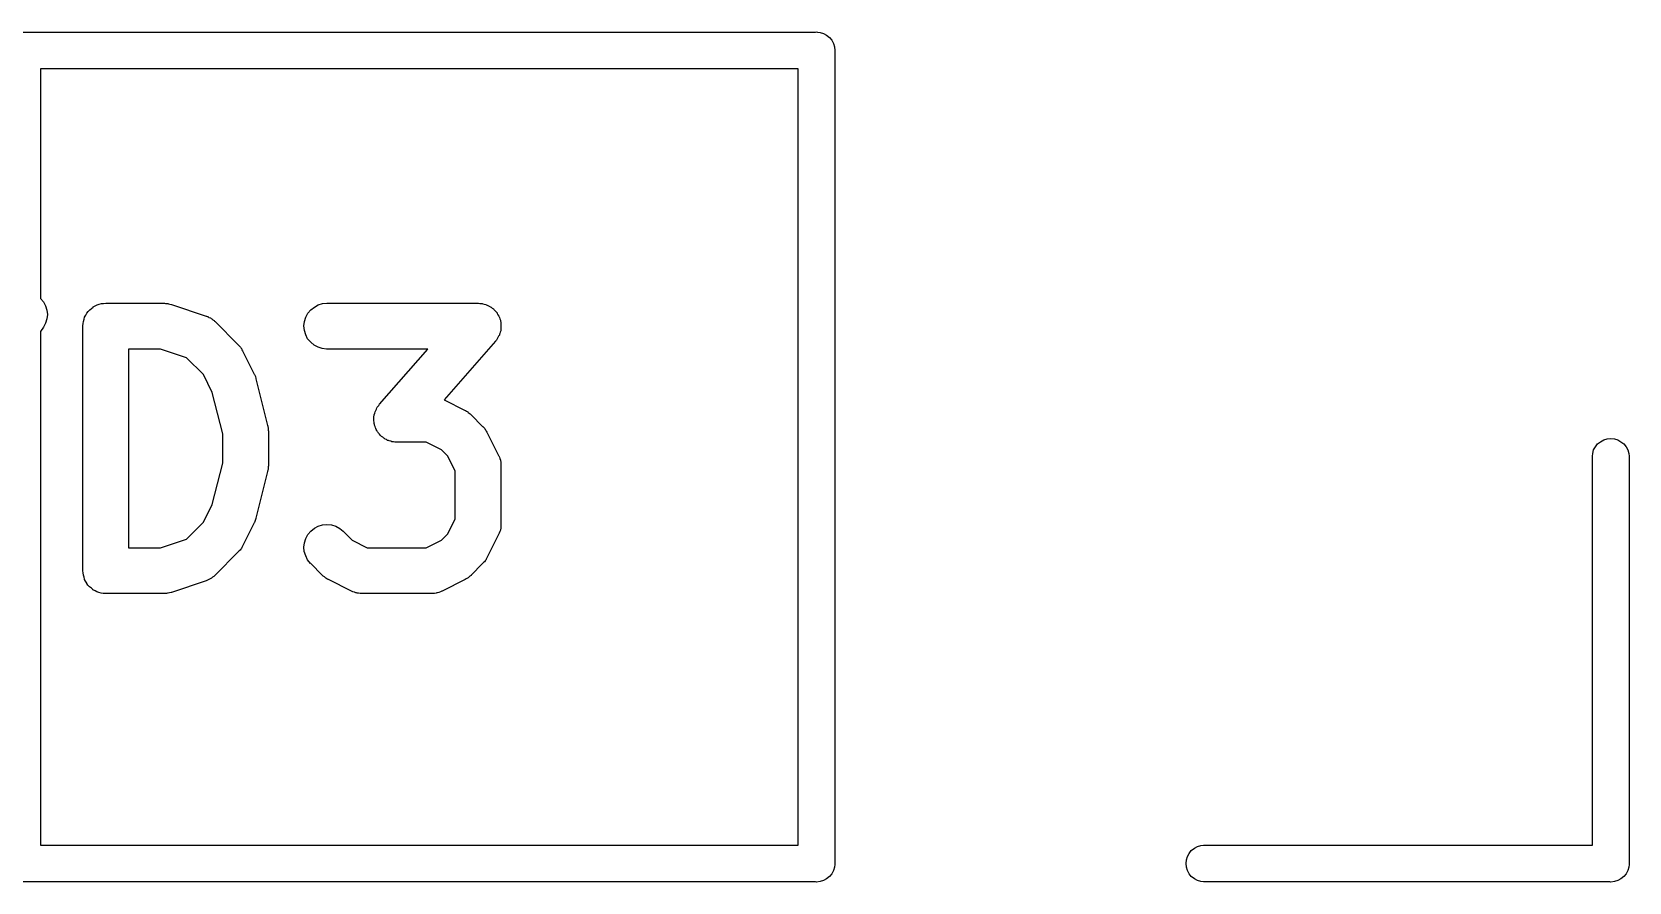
# Model space of a CAD drawing. Extents: x -13 to 127, y -89 to 15.
# Drawn here: x 112.5 to 117.73, y -19.54 to -16.76 of the extents above; entities that cross this region are included whole.
import ezdxf

# ---------------------------------------------------------------- set-up
doc = ezdxf.new("R2010")
doc.units = 0
doc.layers.add('BLACK', color=7, linetype='CONTINUOUS')

msp = doc.modelspace()

# ---------------------------------------------------------------- linework, layer by layer
at = {"layer": 'BLACK', "linetype": 'CONTINUOUS'}
for p, q in [((112.471, -16.758), (115.065, -16.758)), ((115.065, -16.758), (115.068, -16.7577)), ((115.068, -16.7577), (115.071, -16.758)), ((115.071, -16.758), (115.071, -16.758)), ((115.071, -16.758), (115.08, -16.7589)), ((115.08, -16.7589), (115.091, -16.7623)), ((115.091, -16.7623), (115.101, -16.7679)), ((115.101, -16.7679), (115.111, -16.7754)), ((115.111, -16.7754), (115.118, -16.7845)), ((115.118, -16.7845), (115.124, -16.7949)), ((115.124, -16.7949), (115.127, -16.8062)), ((115.127, -16.8062), (115.128, -16.818)), ((115.128, -16.818), (115.128, -16.8209)), ((115.128, -16.8209), (115.128, -19.4751)), ((112.528, -16.878), (112.528, -17.629)), ((115.008, -16.878), (112.528, -16.878)), ((115.008, -19.418), (115.008, -16.878)), ((112.528, -17.629), (112.537, -17.6404)), ((112.537, -17.6404), (112.544, -17.6533)), ((112.544, -17.6533), (112.548, -17.6674)), ((112.548, -17.6674), (112.55, -17.6819)), ((112.679, -17.6775), (112.684, -17.6721)), ((112.684, -17.6721), (112.689, -17.6667)), ((112.689, -17.6663), (112.694, -17.6619)), ((112.689, -17.6665), (112.689, -17.6663)), ((112.689, -17.6667), (112.689, -17.6665)), ((112.694, -17.6619), (112.7, -17.6574)), ((112.7, -17.6571), (112.707, -17.6539)), ((112.7, -17.6573), (112.7, -17.6571)), ((112.7, -17.6574), (112.7, -17.6573)), ((112.707, -17.6539), (112.713, -17.6506)), ((112.713, -17.6504), (112.72, -17.6484)), ((112.713, -17.6505), (112.713, -17.6504)), ((112.713, -17.6506), (112.713, -17.6505)), ((112.72, -17.6484), (112.727, -17.6463)), ((112.727, -17.6462), (112.734, -17.6456)), ((112.727, -17.6463), (112.727, -17.6462)), ((112.727, -17.6463), (112.727, -17.6463)), ((112.734, -17.6456), (112.741, -17.6449)), ((112.741, -17.6449), (112.932, -17.6449)), ((112.932, -17.6449), (112.933, -17.6449)), ((112.933, -17.6449), (112.937, -17.6454)), ((112.937, -17.6454), (112.941, -17.6455)), ((112.941, -17.6455), (112.944, -17.6462)), ((112.944, -17.6462), (112.947, -17.6465)), ((112.947, -17.6465), (112.951, -17.6478)), ((112.951, -17.6478), (112.956, -17.6488)), ((112.956, -17.6488), (113.07, -17.6868)), ((113.403, -17.678), (113.412, -17.6667)), ((113.412, -17.6667), (113.424, -17.6574)), ((113.424, -17.6574), (113.437, -17.6506)), ((113.437, -17.6506), (113.451, -17.6463)), ((113.451, -17.6463), (113.465, -17.6449)), ((113.465, -17.6449), (113.96, -17.6449)), ((113.96, -17.6449), (113.961, -17.6449)), ((113.961, -17.6449), (113.966, -17.6454)), ((113.966, -17.6454), (113.971, -17.6456)), ((113.971, -17.6456), (113.973, -17.6462)), ((113.973, -17.6462), (113.976, -17.6465)), ((113.976, -17.6465), (113.98, -17.648)), ((113.98, -17.648), (113.985, -17.6491)), ((113.985, -17.6491), (113.987, -17.6502)), ((113.987, -17.6502), (113.99, -17.651)), ((113.99, -17.651), (113.994, -17.6532)), ((113.994, -17.6532), (113.998, -17.6552)), ((113.998, -17.6552), (114, -17.6568)), ((114, -17.6568), (114.003, -17.658)), ((114.003, -17.658), (114.006, -17.661)), ((114.006, -17.661), (114.01, -17.6638)), ((114.01, -17.6638), (114.012, -17.6657)), ((114.012, -17.6657), (114.014, -17.6674)), ((114.014, -17.6674), (114.017, -17.6711)), ((114.017, -17.6711), (114.02, -17.6745)), ((112.537, -17.7234), (112.528, -17.7371)), ((112.544, -17.7105), (112.537, -17.7234)), ((112.548, -17.6965), (112.544, -17.7105)), ((112.55, -17.6819), (112.548, -17.6965)), ((112.666, -17.7189), (112.667, -17.7118)), ((112.666, -17.7194), (112.666, -17.7189)), ((112.666, -17.7199), (112.666, -17.7194)), ((112.666, -17.7194), (112.666, -17.7194)), ((112.666, -17.7194), (112.666, -17.7194)), ((112.666, -18.5199), (112.666, -17.7199)), ((112.667, -17.7118), (112.668, -17.7048)), ((112.668, -17.7043), (112.67, -17.6976)), ((112.668, -17.7046), (112.668, -17.7043)), ((112.668, -17.7048), (112.668, -17.7046)), ((112.67, -17.6976), (112.672, -17.6908)), ((112.672, -17.6904), (112.676, -17.6841)), ((112.672, -17.6906), (112.672, -17.6904)), ((112.672, -17.6908), (112.672, -17.6906)), ((112.676, -17.6841), (112.679, -17.678)), ((112.679, -17.6778), (112.679, -17.6775)), ((112.679, -17.678), (112.679, -17.6778)), ((113.07, -17.6868), (113.071, -17.6872)), ((113.071, -17.6872), (113.073, -17.6881)), ((113.073, -17.6881), (113.075, -17.6888)), ((113.075, -17.6888), (113.079, -17.6912)), ((113.079, -17.6912), (113.084, -17.6933)), ((113.084, -17.6933), (113.086, -17.6946)), ((113.086, -17.6946), (113.088, -17.6957)), ((113.088, -17.6957), (113.092, -17.6989)), ((113.092, -17.6989), (113.096, -17.7019)), ((113.096, -17.7019), (113.097, -17.7036)), ((113.097, -17.7036), (113.099, -17.705)), ((113.099, -17.705), (113.175, -17.7812)), ((113.39, -17.7194), (113.392, -17.7048)), ((113.392, -17.734), (113.39, -17.7194)), ((113.392, -17.7048), (113.396, -17.6908)), ((113.396, -17.6908), (113.403, -17.678)), ((114.02, -17.6745), (114.022, -17.6768)), ((114.022, -17.6768), (114.023, -17.6788)), ((114.023, -17.6788), (114.025, -17.683)), ((114.025, -17.683), (114.028, -17.687)), ((114.028, -17.687), (114.029, -17.6895)), ((114.029, -17.6895), (114.03, -17.6918)), ((114.03, -17.6918), (114.031, -17.6963)), ((114.031, -17.6963), (114.033, -17.7007)), ((114.033, -17.7007), (114.033, -17.7033)), ((114.033, -17.7033), (114.034, -17.7058)), ((114.034, -17.7058), (114.035, -17.7105)), ((114.035, -17.7105), (114.035, -17.7152)), ((114.035, -17.7152), (114.035, -17.7178)), ((114.035, -17.7178), (114.035, -17.7204)), ((114.035, -17.7204), (114.035, -17.7251)), ((112.528, -17.7371), (112.528, -19.418)), ((113.396, -17.748), (113.392, -17.734)), ((113.402, -17.761), (113.396, -17.748)), ((113.412, -17.7724), (113.402, -17.761)), ((113.423, -17.7818), (113.412, -17.7724)), ((114.017, -17.7693), (113.849, -17.9612)), ((114.02, -17.7655), (114.017, -17.7693)), ((114.023, -17.7618), (114.02, -17.7655)), ((114.024, -17.7595), (114.023, -17.7618)), ((114.025, -17.7574), (114.024, -17.7595)), ((114.027, -17.7531), (114.025, -17.7574)), ((114.03, -17.749), (114.027, -17.7531)), ((114.031, -17.7441), (114.03, -17.7465)), ((114.03, -17.7465), (114.03, -17.749)), ((114.032, -17.7395), (114.031, -17.7441)), ((114.034, -17.735), (114.032, -17.7395)), ((114.035, -17.7298), (114.034, -17.7324)), ((114.034, -17.7324), (114.034, -17.735)), ((114.035, -17.7251), (114.035, -17.7298)), ((112.816, -17.7949), (112.816, -18.4449)), ((112.92, -17.7949), (112.816, -17.7949)), ((113.006, -17.8236), (112.92, -17.7949)), ((113.061, -17.8786), (113.006, -17.8236)), ((113.175, -17.7812), (113.176, -17.7819)), ((113.176, -17.7819), (113.179, -17.7852)), ((113.179, -17.7852), (113.182, -17.7883)), ((113.182, -17.7883), (113.183, -17.7909)), ((113.183, -17.7909), (113.185, -17.7933)), ((113.185, -17.7933), (113.187, -17.7971)), ((113.187, -17.7971), (113.189, -17.8006)), ((113.189, -17.8006), (113.227, -17.8768)), ((113.436, -17.7888), (113.423, -17.7818)), ((113.45, -17.7933), (113.436, -17.7888)), ((113.464, -17.7949), (113.45, -17.7933)), ((113.465, -17.7949), (113.464, -17.7949)), ((113.795, -17.7949), (113.465, -17.7949)), ((113.637, -17.9753), (113.795, -17.7949)), ((113.09, -17.9366), (113.061, -17.8786)), ((113.227, -17.8768), (113.228, -17.8778)), ((113.228, -17.8778), (113.228, -17.8781)), ((113.228, -17.8781), (113.228, -17.8784)), ((113.228, -17.8784), (113.231, -17.885)), ((113.231, -17.885), (113.233, -17.8915)), ((113.233, -17.8915), (113.233, -17.8919)), ((113.233, -17.8919), (113.233, -17.8922)), ((113.233, -17.8922), (113.271, -18.0446)), ((113.124, -18.072), (113.09, -17.9366)), ((113.629, -17.9872), (113.63, -17.985)), ((113.63, -17.985), (113.632, -17.9827)), ((113.632, -17.9827), (113.635, -17.9791)), ((113.635, -17.9791), (113.637, -17.9753)), ((113.849, -17.9612), (113.918, -17.9957)), ((113.619, -18.0148), (113.62, -18.0122)), ((113.619, -18.0195), (113.619, -18.0148)), ((113.619, -18.0241), (113.619, -18.0195)), ((113.619, -18.0268), (113.619, -18.0241)), ((113.619, -18.0294), (113.619, -18.0268)), ((113.62, -18.034), (113.619, -18.0294)), ((113.62, -18.0096), (113.622, -18.0051)), ((113.62, -18.0122), (113.62, -18.0096)), ((113.62, -18.0387), (113.62, -18.034)), ((113.622, -18.0051), (113.623, -18.0005)), ((113.623, -18.0005), (113.624, -17.9981)), ((113.624, -17.9981), (113.625, -17.9956)), ((113.625, -17.9956), (113.627, -17.9915)), ((113.627, -17.9915), (113.629, -17.9872)), ((113.918, -17.9957), (113.919, -17.9962)), ((113.919, -17.9962), (113.922, -17.9984)), ((113.922, -17.9984), (113.926, -18.0004)), ((113.926, -18.0004), (113.928, -18.0024)), ((113.928, -18.0024), (113.931, -18.0041)), ((113.931, -18.0041), (113.934, -18.0071)), ((113.934, -18.0071), (113.937, -18.0097)), ((113.937, -18.0097), (113.975, -18.0478)), ((113.124, -18.1678), (113.124, -18.072)), ((113.271, -18.0446), (113.272, -18.0456)), ((113.272, -18.0456), (113.272, -18.0469)), ((113.272, -18.0469), (113.272, -18.0482)), ((113.272, -18.0482), (113.273, -18.0542)), ((113.273, -18.0542), (113.273, -18.0601)), ((113.273, -18.0601), (113.273, -18.0614)), ((113.273, -18.0614), (113.274, -18.0628)), ((113.274, -18.0628), (113.274, -18.177)), ((113.621, -18.0412), (113.62, -18.0387)), ((113.621, -18.0438), (113.621, -18.0412)), ((113.623, -18.0483), (113.621, -18.0438)), ((113.624, -18.0528), (113.623, -18.0483)), ((113.625, -18.0551), (113.624, -18.0528)), ((113.626, -18.0576), (113.625, -18.0551)), ((113.629, -18.0616), (113.626, -18.0576)), ((113.631, -18.0657), (113.629, -18.0616)), ((113.633, -18.0678), (113.631, -18.0657)), ((113.634, -18.07), (113.633, -18.0678)), ((113.637, -18.0735), (113.634, -18.07)), ((113.64, -18.0771), (113.637, -18.0735)), ((113.642, -18.0788), (113.64, -18.0771)), ((113.644, -18.0808), (113.642, -18.0788)), ((113.648, -18.0835), (113.644, -18.0808)), ((113.651, -18.0865), (113.648, -18.0835)), ((113.654, -18.0878), (113.651, -18.0865)), ((113.656, -18.0894), (113.654, -18.0878)), ((113.66, -18.0913), (113.656, -18.0894)), ((113.975, -18.0478), (113.976, -18.0486)), ((113.976, -18.0486), (113.979, -18.0519)), ((113.979, -18.0519), (113.982, -18.0549)), ((113.982, -18.0549), (113.983, -18.0576)), ((113.983, -18.0576), (113.985, -18.06)), ((113.985, -18.06), (113.987, -18.0637)), ((113.987, -18.0637), (113.989, -18.0673)), ((113.989, -18.0673), (114.027, -18.1435)), ((117.645, -18.0923), (117.656, -18.0889)), ((117.656, -18.0889), (117.668, -18.0877)), ((117.668, -18.0877), (117.68, -18.0889)), ((117.68, -18.0889), (117.691, -18.0923)), ((113.664, -18.0936), (113.66, -18.0913)), ((113.667, -18.0944), (113.664, -18.0936)), ((113.669, -18.0955), (113.667, -18.0944)), ((113.674, -18.0966), (113.669, -18.0955)), ((113.678, -18.098), (113.674, -18.0966)), ((113.681, -18.0983), (113.678, -18.098)), ((113.683, -18.0989), (113.681, -18.0983)), ((113.688, -18.0991), (113.683, -18.0989)), ((113.693, -18.0997), (113.688, -18.0991)), ((113.694, -18.0997), (113.693, -18.0997)), ((113.79, -18.0997), (113.694, -18.0997)), ((113.84, -18.1244), (113.79, -18.0997)), ((113.861, -18.1453), (113.84, -18.1244)), ((117.608, -18.1451), (117.609, -18.1362)), ((117.609, -18.1362), (117.612, -18.1249)), ((117.612, -18.1249), (117.618, -18.1145)), ((117.618, -18.1145), (117.625, -18.1054)), ((117.625, -18.1054), (117.635, -18.0979)), ((117.635, -18.0979), (117.645, -18.0923)), ((117.691, -18.0923), (117.701, -18.0979)), ((117.701, -18.0979), (117.711, -18.1054)), ((117.711, -18.1054), (117.718, -18.1145)), ((117.718, -18.1145), (117.724, -18.1249)), ((117.724, -18.1249), (117.727, -18.1362)), ((117.727, -18.1362), (117.728, -18.1451)), ((113.09, -18.3033), (113.124, -18.1678)), ((113.272, -18.1926), (113.271, -18.1939)), ((113.271, -18.1939), (113.271, -18.1952)), ((113.273, -18.1867), (113.272, -18.1926)), ((113.274, -18.1781), (113.273, -18.1794)), ((113.273, -18.1794), (113.273, -18.1808)), ((113.273, -18.1808), (113.273, -18.1867)), ((113.274, -18.177), (113.274, -18.1781)), ((113.885, -18.1948), (113.861, -18.1453)), ((113.885, -18.3498), (113.885, -18.1948)), ((114.027, -18.1435), (114.028, -18.1444)), ((114.028, -18.1444), (114.029, -18.1465)), ((114.029, -18.1465), (114.03, -18.1485)), ((114.03, -18.1485), (114.031, -18.1534)), ((114.031, -18.1534), (114.033, -18.1582)), ((114.033, -18.1582), (114.033, -18.1604)), ((114.033, -18.1604), (114.034, -18.1625)), ((114.034, -18.1625), (114.034, -18.1676)), ((114.034, -18.1676), (114.035, -18.1726)), ((114.035, -18.1726), (114.035, -18.1749)), ((114.035, -18.1749), (114.035, -18.177)), ((114.035, -18.177), (114.035, -18.3675)), ((117.608, -19.418), (117.608, -18.1451)), ((117.728, -18.1451), (117.728, -19.4751)), ((113.271, -18.1952), (113.233, -18.3476)), ((113.061, -18.3612), (113.09, -18.3033)), ((113.233, -18.3493), (113.23, -18.3558)), ((113.233, -18.3476), (113.233, -18.3486)), ((113.233, -18.3486), (113.233, -18.349)), ((113.233, -18.349), (113.233, -18.3493)), ((113.861, -18.3993), (113.885, -18.3498)), ((113.006, -18.4163), (113.061, -18.3612)), ((113.227, -18.363), (113.189, -18.4392)), ((113.228, -18.3626), (113.227, -18.363)), ((113.23, -18.3558), (113.228, -18.3623)), ((113.228, -18.3623), (113.228, -18.3626)), ((113.396, -18.4144), (113.403, -18.4016)), ((113.403, -18.4016), (113.413, -18.3903)), ((113.413, -18.3903), (113.424, -18.3811)), ((113.424, -18.3811), (113.437, -18.3743)), ((113.437, -18.3743), (113.451, -18.3701)), ((113.451, -18.3701), (113.465, -18.3687)), ((113.465, -18.3687), (113.48, -18.3702)), ((113.48, -18.3702), (113.494, -18.3745)), ((113.494, -18.3745), (113.507, -18.3814)), ((113.507, -18.3814), (113.518, -18.3907)), ((113.518, -18.3907), (113.548, -18.4202)), ((113.84, -18.4202), (113.861, -18.3993)), ((114.027, -18.4011), (113.989, -18.4773)), ((114.028, -18.399), (114.027, -18.4011)), ((114.029, -18.3971), (114.028, -18.399)), ((114.031, -18.3922), (114.029, -18.3971)), ((114.033, -18.3874), (114.031, -18.3922)), ((114.034, -18.3831), (114.033, -18.3852)), ((114.033, -18.3852), (114.033, -18.3874)), ((114.035, -18.373), (114.034, -18.378)), ((114.034, -18.378), (114.034, -18.3831)), ((114.035, -18.3675), (114.035, -18.3686)), ((114.035, -18.3686), (114.035, -18.3708)), ((114.035, -18.3708), (114.035, -18.373)), ((112.816, -18.4449), (112.92, -18.4449)), ((112.92, -18.4449), (113.006, -18.4163)), ((113.178, -18.4554), (113.175, -18.4587)), ((113.181, -18.4524), (113.178, -18.4554)), ((113.183, -18.4498), (113.181, -18.4524)), ((113.185, -18.4473), (113.183, -18.4498)), ((113.187, -18.4436), (113.185, -18.4473)), ((113.189, -18.4401), (113.187, -18.4436)), ((113.189, -18.4392), (113.189, -18.4401)), ((113.39, -18.4429), (113.392, -18.4284)), ((113.391, -18.4575), (113.39, -18.4429)), ((113.392, -18.4284), (113.396, -18.4144)), ((113.548, -18.4202), (113.597, -18.4449)), ((113.597, -18.4449), (113.79, -18.4449)), ((113.79, -18.4449), (113.84, -18.4202)), ((113.175, -18.4587), (113.099, -18.5348)), ((113.396, -18.4716), (113.391, -18.4575)), ((113.402, -18.4846), (113.396, -18.4716)), ((113.411, -18.496), (113.402, -18.4846)), ((113.412, -18.4967), (113.411, -18.496)), ((113.45, -18.5348), (113.412, -18.4967)), ((113.975, -18.4967), (113.937, -18.5348)), ((113.978, -18.4935), (113.975, -18.4967)), ((113.981, -18.4905), (113.978, -18.4935)), ((113.983, -18.4878), (113.981, -18.4905)), ((113.985, -18.4854), (113.983, -18.4878)), ((113.987, -18.4817), (113.985, -18.4854)), ((113.989, -18.4782), (113.987, -18.4817)), ((113.989, -18.4773), (113.989, -18.4782)), ((112.667, -18.5269), (112.666, -18.5199)), ((112.668, -18.534), (112.667, -18.5269)), ((112.668, -18.5342), (112.668, -18.534)), ((112.668, -18.5345), (112.668, -18.5342)), ((112.67, -18.5412), (112.668, -18.5345)), ((112.672, -18.548), (112.67, -18.5412)), ((112.672, -18.5482), (112.672, -18.548)), ((112.672, -18.5485), (112.672, -18.5482)), ((112.675, -18.5547), (112.672, -18.5485)), ((112.679, -18.561), (112.675, -18.5547)), ((112.679, -18.5612), (112.679, -18.561)), ((113.07, -18.553), (112.956, -18.5911)), ((113.072, -18.5521), (113.07, -18.553)), ((113.074, -18.5514), (113.072, -18.5521)), ((113.079, -18.5491), (113.074, -18.5514)), ((113.083, -18.547), (113.079, -18.5491)), ((113.085, -18.5457), (113.083, -18.547)), ((113.087, -18.5447), (113.085, -18.5457)), ((113.091, -18.5415), (113.087, -18.5447)), ((113.095, -18.5386), (113.091, -18.5415)), ((113.097, -18.537), (113.095, -18.5386)), ((113.098, -18.5356), (113.097, -18.537)), ((113.099, -18.5348), (113.098, -18.5356)), ((113.453, -18.5375), (113.45, -18.5348)), ((113.457, -18.5405), (113.453, -18.5375)), ((113.459, -18.5422), (113.457, -18.5405)), ((113.462, -18.5441), (113.459, -18.5422)), ((113.465, -18.5461), (113.462, -18.5441)), ((113.469, -18.5484), (113.465, -18.5461)), ((113.47, -18.5489), (113.469, -18.5484)), ((113.546, -18.587), (113.47, -18.5489)), ((113.918, -18.5489), (113.842, -18.587)), ((113.921, -18.5466), (113.918, -18.5489)), ((113.925, -18.5447), (113.921, -18.5466)), ((113.928, -18.5428), (113.925, -18.5447)), ((113.93, -18.5411), (113.928, -18.5428)), ((113.933, -18.5382), (113.93, -18.5411)), ((113.937, -18.5356), (113.933, -18.5382)), ((113.937, -18.5348), (113.937, -18.5356)), ((112.679, -18.5614), (112.679, -18.5612)), ((112.683, -18.5669), (112.679, -18.5614)), ((112.688, -18.5724), (112.683, -18.5669)), ((112.688, -18.5725), (112.688, -18.5724)), ((112.688, -18.5728), (112.688, -18.5725)), ((112.694, -18.5772), (112.688, -18.5728)), ((112.699, -18.5818), (112.694, -18.5772)), ((112.699, -18.5819), (112.699, -18.5818)), ((112.699, -18.5821), (112.699, -18.5819)), ((112.706, -18.5854), (112.699, -18.5821)), ((112.712, -18.5888), (112.706, -18.5854)), ((112.712, -18.5889), (112.712, -18.5888)), ((112.712, -18.589), (112.712, -18.5889)), ((112.719, -18.5911), (112.712, -18.589)), ((112.726, -18.5933), (112.719, -18.5911)), ((112.726, -18.5934), (112.726, -18.5933)), ((112.726, -18.5933), (112.726, -18.5933)), ((112.733, -18.5941), (112.726, -18.5934)), ((112.74, -18.5949), (112.733, -18.5941)), ((112.741, -18.5949), (112.74, -18.5949)), ((112.932, -18.5949), (112.741, -18.5949)), ((112.741, -18.5949), (112.741, -18.5949)), ((112.741, -18.5949), (112.741, -18.5949)), ((112.741, -18.5949), (112.741, -18.5949)), ((112.936, -18.5945), (112.932, -18.5949)), ((112.94, -18.5944), (112.936, -18.5945)), ((112.943, -18.5938), (112.94, -18.5944)), ((112.946, -18.5935), (112.943, -18.5938)), ((112.95, -18.5923), (112.946, -18.5935)), ((112.955, -18.5914), (112.95, -18.5923)), ((112.956, -18.5911), (112.955, -18.5914)), ((113.548, -18.5878), (113.546, -18.587)), ((113.55, -18.5888), (113.548, -18.5878)), ((113.555, -18.5904), (113.55, -18.5888)), ((113.56, -18.5922), (113.555, -18.5904)), ((113.562, -18.5926), (113.56, -18.5922)), ((113.564, -18.5933), (113.562, -18.5926)), ((113.569, -18.5938), (113.564, -18.5933)), ((113.574, -18.5947), (113.569, -18.5938)), ((113.576, -18.5947), (113.574, -18.5947)), ((113.578, -18.5949), (113.576, -18.5947)), ((113.579, -18.5949), (113.578, -18.5949)), ((113.808, -18.5949), (113.579, -18.5949)), ((113.81, -18.5947), (113.808, -18.5949)), ((113.812, -18.5948), (113.81, -18.5947)), ((113.817, -18.594), (113.812, -18.5948)), ((113.823, -18.5935), (113.817, -18.594)), ((113.825, -18.5928), (113.823, -18.5935)), ((113.827, -18.5925), (113.825, -18.5928)), ((113.832, -18.5907), (113.827, -18.5925)), ((113.837, -18.5892), (113.832, -18.5907)), ((113.839, -18.5882), (113.837, -18.5892)), ((113.841, -18.5874), (113.839, -18.5882)), ((113.842, -18.587), (113.841, -18.5874)), ((112.528, -19.418), (115.008, -19.418)), ((116.282, -19.4549), (116.288, -19.4445)), ((116.288, -19.4445), (116.295, -19.4354)), ((116.295, -19.4354), (116.305, -19.4279)), ((116.305, -19.4279), (116.315, -19.4223)), ((116.315, -19.4223), (116.326, -19.4189)), ((116.326, -19.4189), (116.335, -19.418)), ((116.335, -19.418), (117.608, -19.418)), ((115.124, -19.5011), (115.118, -19.5115)), ((115.127, -19.4898), (115.124, -19.5011)), ((115.128, -19.4809), (115.127, -19.4898)), ((115.128, -19.4751), (115.128, -19.478)), ((115.128, -19.478), (115.128, -19.4809)), ((116.278, -19.478), (116.279, -19.4662)), ((116.279, -19.4898), (116.278, -19.478)), ((116.279, -19.4662), (116.282, -19.4549)), ((116.282, -19.5011), (116.279, -19.4898)), ((116.288, -19.5115), (116.282, -19.5011)), ((117.724, -19.5011), (117.718, -19.5115)), ((117.727, -19.4898), (117.724, -19.5011)), ((117.728, -19.4809), (117.727, -19.4898)), ((117.728, -19.4751), (117.728, -19.478)), ((117.728, -19.478), (117.728, -19.4809)), ((115.065, -19.538), (112.471, -19.538)), ((115.068, -19.5383), (115.065, -19.538)), ((115.08, -19.5371), (115.068, -19.5383)), ((115.091, -19.5337), (115.08, -19.5371)), ((115.101, -19.5281), (115.091, -19.5337)), ((115.111, -19.5206), (115.101, -19.5281)), ((115.118, -19.5115), (115.111, -19.5206)), ((116.295, -19.5206), (116.288, -19.5115)), ((116.305, -19.5281), (116.295, -19.5206)), ((116.315, -19.5337), (116.305, -19.5281)), ((116.326, -19.5371), (116.315, -19.5337)), ((116.335, -19.538), (116.326, -19.5371)), ((117.665, -19.538), (116.335, -19.538)), ((117.668, -19.5383), (117.665, -19.538)), ((117.68, -19.5371), (117.668, -19.5383)), ((117.691, -19.5337), (117.68, -19.5371)), ((117.701, -19.5281), (117.691, -19.5337)), ((117.711, -19.5206), (117.701, -19.5281)), ((117.718, -19.5115), (117.711, -19.5206))]:
    msp.add_line(p, q, dxfattribs=at)

doc.saveas('drawing.dxf')
